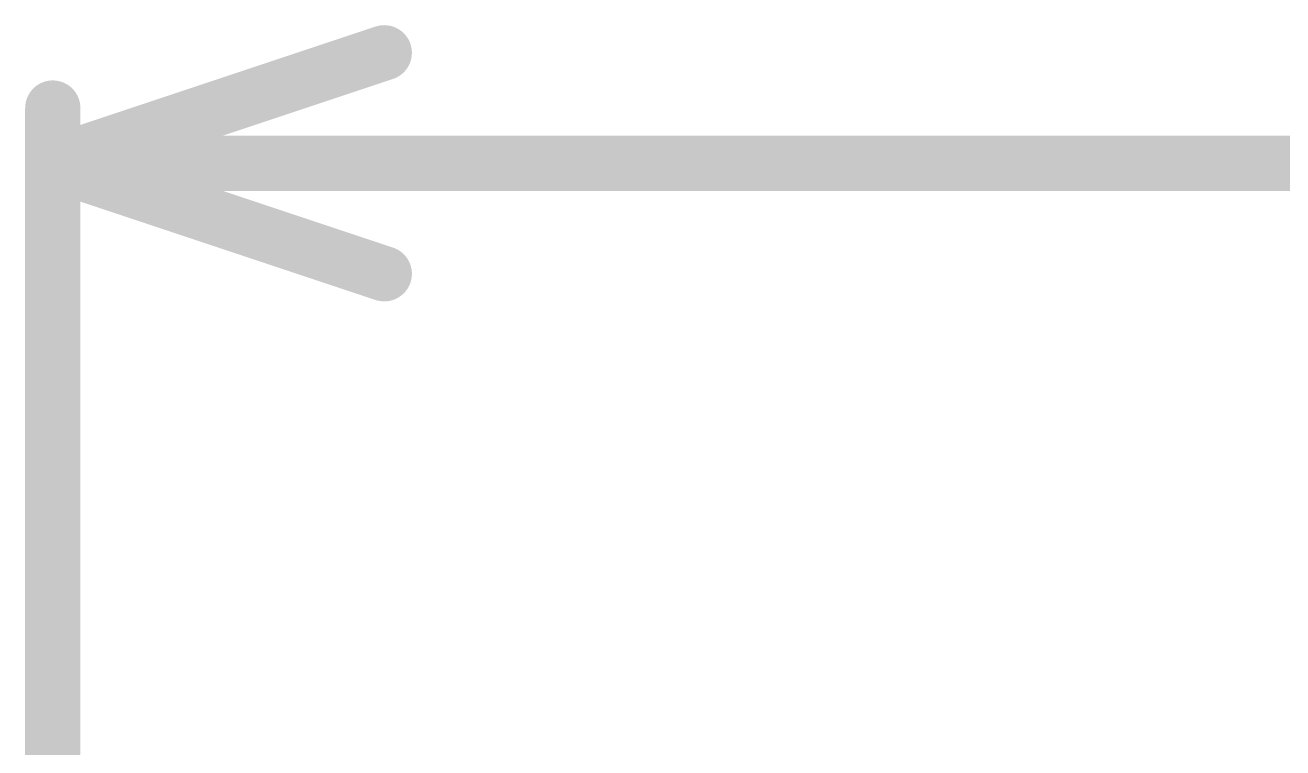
# Model space of a CAD drawing. Header units: inches. Extents: x -3 to 5381, y -57 to 5355.
# Drawn here: x -3.12 to 2.66, y 3.15 to 6.47 of the extents above; entities that cross this region are included whole.
import ezdxf

# ---------------------------------------------------------------- set-up
doc = ezdxf.new("R2010")
doc.units = ezdxf.units.IN
doc.layers.add('Dimension', color=6, linetype='Continuous')

msp = doc.modelspace()

# ---------------------------------------------------------------- linework, layer by layer
at = {"layer": 'Dimension'}
for points in [[(-2.9931, 5.8384, 0.254, 0.254, 0), (-1.4691, 6.3464, 0.254, 0.254, 0)], [(-2.9931, 0.2502, 0.254, 0.254, 0), (-2.9931, 6.0924, 0.254, 0.254, 0)], [(-2.9931, 5.8384, 0.254, 0.254, 0), (-1.4691, 5.3304, 0.254, 0.254, 0)], [(-2.9931, 5.8384, 0.254, 0.254, 0), (13.566, 5.8384, 0.254, 0.254, 0)]]:
    msp.add_lwpolyline(points, format="xyseb", dxfattribs=at)
for points in [[(-1.5326, 6.3464, 0.127, 0.127, 1), (-1.4056, 6.3464, 0.127, 0.127, 1)], [(-3.0566, 6.0924, 0.127, 0.127, 1), (-2.9296, 6.0924, 0.127, 0.127, 1)], [(-3.0566, 5.8384, 0.127, 0.127, 1), (-2.9296, 5.8384, 0.127, 0.127, 1)], [(-3.0566, 5.8384, 0.127, 0.127, 1), (-2.9296, 5.8384, 0.127, 0.127, 1)], [(-3.0566, 5.8384, 0.127, 0.127, 1), (-2.9296, 5.8384, 0.127, 0.127, 1)], [(-1.5326, 5.3304, 0.127, 0.127, 1), (-1.4056, 5.3304, 0.127, 0.127, 1)]]:
    msp.add_lwpolyline(points, format="xyseb", close=True, dxfattribs=at)

doc.saveas('drawing.dxf')
